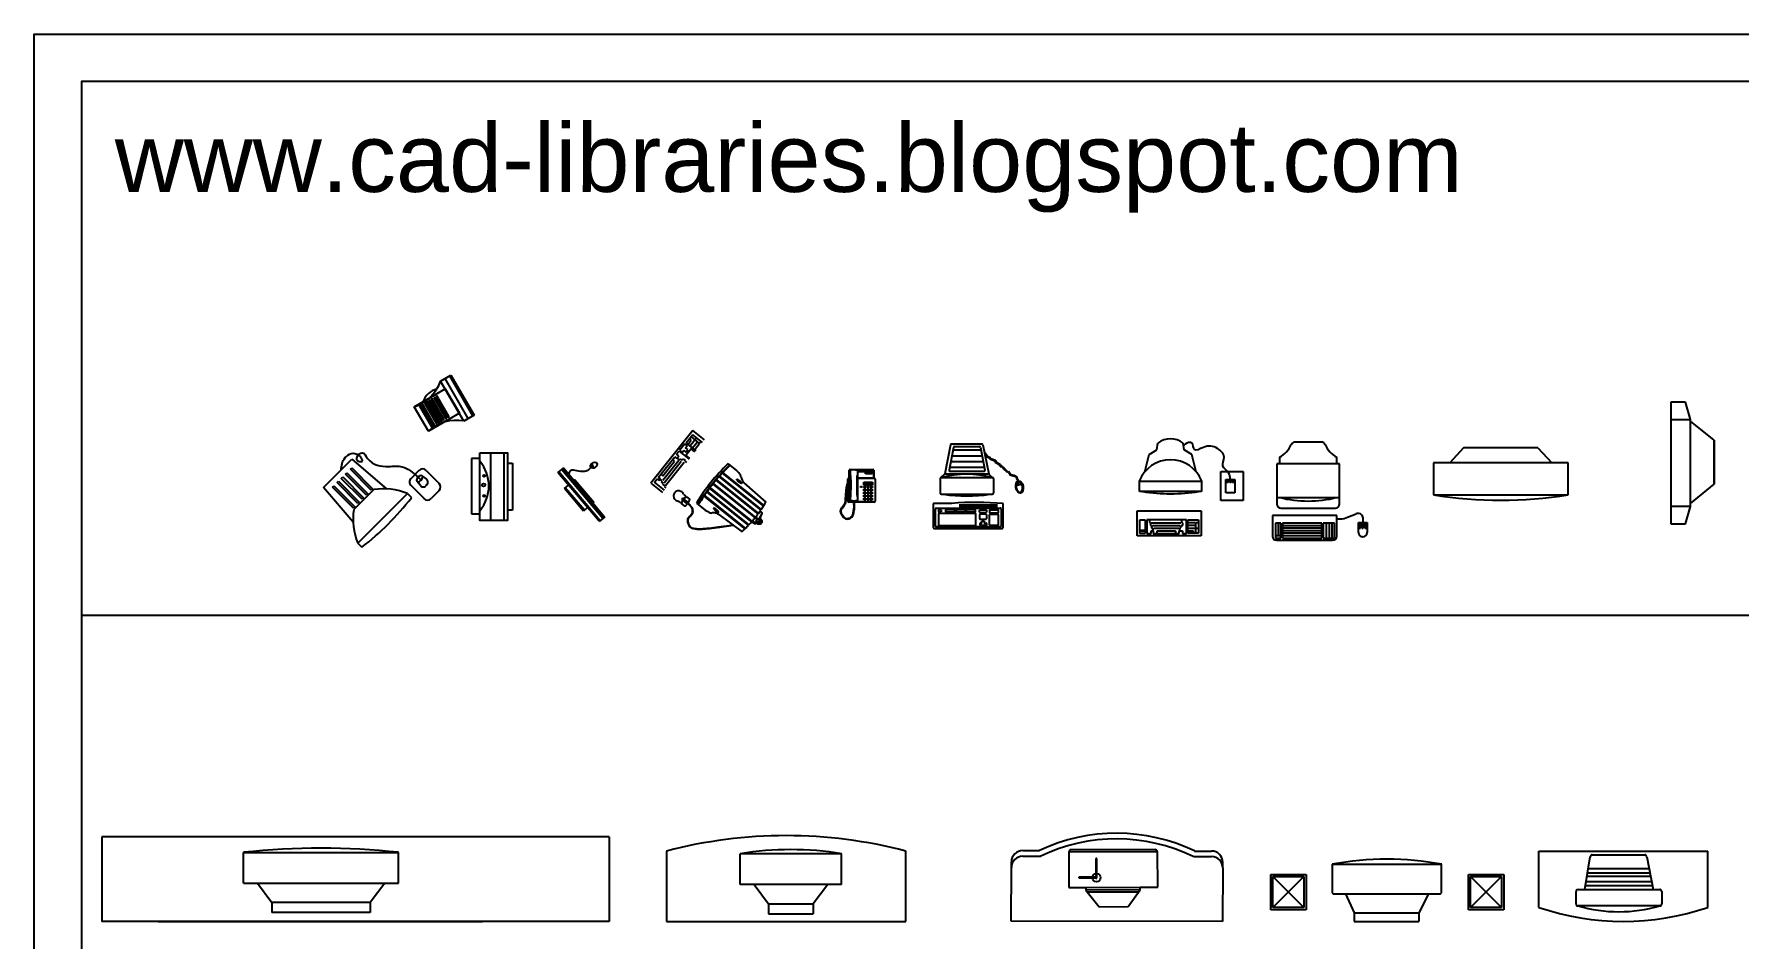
# Model space of a CAD drawing. Header units: inches. Extents: x 11.6 to 54.1, y 10.7 to 35.5.
# Drawn here: x 11.6 to 23.7, y 29.12 to 35.54 of the extents above; entities that cross this region are included whole.
import ezdxf

# ---------------------------------------------------------------- set-up
doc = ezdxf.new("R2010")
doc.units = ezdxf.units.IN
doc.header["$MEASUREMENT"] = 0
for name, color, linetype in [('02', 2, 'Continuous'), ('1', 1, 'Continuous'), ('kadrbm', 4, 'Continuous')]:
    doc.layers.add(name, color=color, linetype=linetype)
doc.styles.add('bmmm', font='swissel.ttf')

# ---------------------------------------------------------------- blocks, each defined once
blk = doc.blocks.new('kadrbm')
at = {"layer": 'kadrbm', "color": 4}
blk.add_lwpolyline([(0, 0), (0, 24.797), (21, 24.797), (21, 0), (0, 0)], close=True, dxfattribs=at)
blk.add_lwpolyline([(20.663, 0.326), (20.663, 24.46), (0.337, 24.46), (0.337, 0.326), (20.663, 0.326)], dxfattribs=at)
at = {"layer": 'kadrbm', "color": 211, "true_color": 0xf674fb, "style": 'bmmm'}
blk.add_text('www.cad-libraries.blogspot.com', height=0.48513, dxfattribs=at).set_placement((0.573, 23.677))

msp = doc.modelspace()

# ---------------------------------------------------------------- linework, layer by layer
at = {"layer": '02'}
for p, q in [((14.484, 33.08), (14.557, 33.122)), ((14.648, 32.796), (14.484, 33.08)), ((14.513, 33.097), (14.678, 32.813)), ((14.546, 33.116), (14.711, 32.832)), ((14.557, 33.122), (14.721, 32.838)), ((14.295, 32.897), (14.516, 33.025)), ((14.355, 32.917), (14.35, 32.914)), ((14.35, 32.914), (14.438, 32.762)), ((14.443, 32.765), (14.355, 32.917)), ((14.374, 32.928), (14.369, 32.925)), ((14.369, 32.925), (14.457, 32.773)), ((14.462, 32.776), (14.374, 32.928)), ((14.39, 32.937), (14.385, 32.934)), ((14.385, 32.934), (14.473, 32.782)), ((14.478, 32.785), (14.39, 32.937)), ((14.405, 32.946), (14.401, 32.943)), ((14.401, 32.943), (14.489, 32.791)), ((14.493, 32.794), (14.405, 32.946)), ((14.421, 32.955), (14.417, 32.952)), ((14.417, 32.952), (14.505, 32.801)), ((14.509, 32.804), (14.421, 32.955)), ((14.44, 32.966), (14.435, 32.963)), ((14.435, 32.963), (14.523, 32.812)), ((14.528, 32.814), (14.44, 32.966)), ((14.456, 32.975), (14.451, 32.973)), ((14.451, 32.973), (14.539, 32.821)), ((14.544, 32.824), (14.456, 32.975)), ((14.516, 33.025), (14.617, 32.851)), ((23.319, 32.931), (23.215, 32.931)), ((23.215, 32.931), (23.215, 32.808)), ((23.354, 32.808), (23.319, 32.931)), ((14.397, 32.723), (14.295, 32.897)), ((14.339, 32.908), (14.334, 32.905)), ((14.334, 32.905), (14.422, 32.753)), ((14.427, 32.756), (14.339, 32.908)), ((14.617, 32.851), (14.397, 32.723)), ((14.489, 32.791), (14.493, 32.794)), ((14.505, 32.801), (14.509, 32.804)), ((14.523, 32.812), (14.528, 32.814)), ((14.539, 32.821), (14.544, 32.824)), ((14.721, 32.838), (14.648, 32.796)), ((23.215, 32.808), (23.354, 32.808)), ((23.215, 32.808), (23.215, 32.189)), ((23.354, 32.189), (23.354, 32.808)), ((23.523, 32.66), (23.354, 32.795)), ((14.422, 32.753), (14.427, 32.756)), ((14.438, 32.762), (14.443, 32.765)), ((14.457, 32.773), (14.462, 32.776)), ((14.473, 32.782), (14.478, 32.785)), ((16.274, 32.729), (15.976, 32.355)), ((16.273, 32.698), (16.226, 32.639)), ((16.262, 32.659), (16.25, 32.668)), ((16.261, 32.683), (16.288, 32.662)), ((16.342, 32.643), (16.273, 32.698)), ((16.357, 32.663), (16.274, 32.729)), ((16.288, 32.662), (16.298, 32.674)), ((16.159, 32.56), (16.177, 32.582)), ((16.174, 32.548), (16.159, 32.56)), ((16.16, 32.531), (16.174, 32.548)), ((16.177, 32.582), (16.247, 32.525)), ((16.218, 32.633), (16.18, 32.587)), ((16.18, 32.587), (16.198, 32.573)), ((16.198, 32.573), (16.209, 32.588)), ((16.209, 32.588), (16.224, 32.576)), ((16.235, 32.62), (16.218, 32.633)), ((16.223, 32.605), (16.235, 32.62)), ((16.238, 32.593), (16.223, 32.605)), ((16.224, 32.576), (16.238, 32.593)), ((16.262, 32.598), (16.225, 32.551)), ((16.225, 32.551), (16.251, 32.53)), ((16.226, 32.639), (16.295, 32.584)), ((16.24, 32.632), (16.262, 32.659)), ((16.253, 32.617), (16.286, 32.659)), ((16.289, 32.577), (16.262, 32.598)), ((16.272, 32.606), (16.304, 32.645)), ((16.285, 32.592), (16.318, 32.634)), ((16.288, 32.662), (16.32, 32.636)), ((16.32, 32.636), (16.33, 32.648)), ((18.103, 32.626), (18.062, 32.42)), ((18.124, 32.609), (18.092, 32.448)), ((18.111, 32.633), (18.325, 32.633)), ((18.113, 32.55), (18.326, 32.55)), ((18.121, 32.591), (18.318, 32.591)), ((18.132, 32.615), (18.308, 32.615)), ((18.315, 32.609), (18.347, 32.448)), ((18.333, 32.626), (18.374, 32.42)), ((18.342, 32.579), (18.371, 32.541)), ((18.344, 32.568), (18.368, 32.537)), ((19.482, 32.435), (19.512, 32.558)), ((19.512, 32.558), (19.568, 32.591)), ((19.568, 32.591), (19.574, 32.64)), ((19.76, 32.591), (19.753, 32.64)), ((19.816, 32.558), (19.76, 32.591)), ((19.846, 32.435), (19.816, 32.558)), ((20.734, 32.647), (20.548, 32.647)), ((21.744, 32.606), (21.646, 32.5)), ((22.272, 32.606), (21.744, 32.606)), ((22.272, 32.606), (22.37, 32.5)), ((23.523, 32.347), (23.523, 32.66)), ((23.523, 32.66), (23.523, 32.347)), ((13.653, 32.324), (13.854, 32.525)), ((13.809, 32.418), (13.819, 32.428)), ((13.819, 32.428), (13.967, 32.28)), ((13.844, 32.454), (13.853, 32.463)), ((13.992, 32.305), (13.844, 32.454)), ((13.853, 32.463), (14.001, 32.315)), ((13.854, 32.525), (14.1, 32.315)), ((14.274, 32.389), (14.331, 32.446)), ((14.382, 32.445), (14.474, 32.353)), ((14.762, 32.529), (14.703, 32.529)), ((14.703, 32.529), (14.703, 32.136)), ((14.959, 32.496), (14.995, 32.496)), ((14.995, 32.496), (14.995, 32.164)), ((15.355, 32.463), (15.316, 32.43)), ((15.608, 32.084), (15.316, 32.43)), ((15.615, 32.089), (15.322, 32.436)), ((15.343, 32.453), (15.635, 32.107)), ((15.348, 32.458), (15.64, 32.111)), ((15.355, 32.463), (15.647, 32.117)), ((15.549, 32.468), (15.563, 32.476)), ((15.551, 32.466), (15.565, 32.474)), ((16.03, 32.397), (16.145, 32.542)), ((16.061, 32.376), (16.175, 32.519)), ((16.062, 32.408), (16.144, 32.511)), ((16.07, 32.357), (16.191, 32.51)), ((16.079, 32.338), (16.212, 32.505)), ((16.144, 32.511), (16.13, 32.523)), ((16.145, 32.542), (16.16, 32.531)), ((16.164, 32.531), (16.179, 32.519)), ((16.179, 32.519), (16.185, 32.527)), ((16.185, 32.527), (16.197, 32.517)), ((16.197, 32.517), (16.205, 32.527)), ((16.205, 32.527), (16.22, 32.515)), ((16.22, 32.515), (16.216, 32.51)), ((16.216, 32.51), (16.228, 32.501)), ((16.486, 32.429), (16.777, 32.196)), ((16.525, 32.493), (16.587, 32.443)), ((17.384, 32.39), (17.384, 32.446)), ((17.385, 32.39), (17.385, 32.446)), ((17.385, 32.438), (17.39, 32.438)), ((17.39, 32.452), (17.551, 32.452)), ((17.39, 32.451), (17.551, 32.451)), ((17.39, 32.232), (17.39, 32.447)), ((17.392, 32.232), (17.392, 32.446)), ((17.442, 32.447), (17.442, 32.232)), ((17.443, 32.447), (17.443, 32.232)), ((17.443, 32.438), (17.558, 32.438)), ((17.5, 32.42), (17.5, 32.428)), ((17.5, 32.428), (17.546, 32.428)), ((17.5, 32.421), (17.5, 32.427)), ((17.5, 32.427), (17.545, 32.427)), ((17.545, 32.427), (17.545, 32.421)), ((17.546, 32.428), (17.546, 32.42)), ((17.557, 32.446), (17.557, 32.39)), ((17.558, 32.446), (17.558, 32.39)), ((18.097, 32.468), (18.342, 32.468)), ((18.1, 32.439), (18.34, 32.439)), ((18.105, 32.509), (18.334, 32.509)), ((18.368, 32.537), (18.377, 32.537)), ((18.371, 32.541), (18.38, 32.541)), ((18.377, 32.537), (18.386, 32.526)), ((18.38, 32.541), (18.389, 32.53)), ((18.386, 32.526), (18.418, 32.513)), ((18.389, 32.53), (18.421, 32.517)), ((18.418, 32.513), (18.418, 32.511)), ((18.418, 32.511), (18.423, 32.499)), ((18.421, 32.517), (18.421, 32.515)), ((18.421, 32.515), (18.426, 32.503)), ((18.423, 32.499), (18.427, 32.499)), ((18.426, 32.503), (18.43, 32.503)), ((18.427, 32.499), (18.432, 32.496)), ((18.43, 32.503), (18.435, 32.5)), ((18.432, 32.496), (18.436, 32.495)), ((18.435, 32.5), (18.439, 32.499)), ((18.436, 32.495), (18.438, 32.492)), ((18.438, 32.492), (18.451, 32.485)), ((18.439, 32.499), (18.441, 32.496)), ((18.441, 32.496), (18.454, 32.488)), ((18.451, 32.485), (18.456, 32.474)), ((18.454, 32.488), (18.459, 32.478)), ((18.456, 32.474), (18.463, 32.474)), ((18.459, 32.478), (18.466, 32.478)), ((18.463, 32.474), (18.466, 32.473)), ((18.466, 32.478), (18.469, 32.476)), ((18.466, 32.473), (18.468, 32.47)), ((18.468, 32.47), (18.471, 32.467)), ((18.469, 32.476), (18.471, 32.474)), ((18.471, 32.474), (18.474, 32.471)), ((18.471, 32.467), (18.475, 32.461)), ((18.474, 32.471), (18.478, 32.465)), ((18.475, 32.461), (18.478, 32.458)), ((18.478, 32.465), (18.481, 32.462)), ((18.478, 32.458), (18.48, 32.455)), ((18.48, 32.455), (18.486, 32.453)), ((18.481, 32.462), (18.483, 32.459)), ((18.483, 32.459), (18.489, 32.457)), ((18.486, 32.453), (18.489, 32.449)), ((18.489, 32.457), (18.492, 32.453)), ((18.489, 32.449), (18.49, 32.446)), ((18.49, 32.446), (18.504, 32.432)), ((18.492, 32.453), (18.493, 32.45)), ((18.493, 32.45), (18.507, 32.436)), ((18.504, 32.432), (18.511, 32.437)), ((18.507, 32.436), (18.514, 32.441)), ((18.511, 32.437), (18.514, 32.434)), ((18.514, 32.441), (18.517, 32.438)), ((18.514, 32.434), (18.527, 32.413)), ((18.517, 32.438), (18.53, 32.417)), ((20.02, 32.232, 0.576), (20.02, 32.438, 0.576)), ((20.02, 32.438, 0.576), (20.18, 32.438, 0.576)), ((20.18, 32.438, 0.576), (20.18, 32.232, 0.576)), ((20.418, 32.493), (20.418, 32.207)), ((20.419, 32.493), (20.418, 32.493)), ((20.864, 32.493), (20.419, 32.493)), ((20.438, 32.54), (20.438, 32.493)), ((20.844, 32.493), (20.844, 32.54)), ((20.864, 32.207), (20.864, 32.493)), ((20.864, 32.493), (20.864, 32.493)), ((22.486, 32.5), (21.53, 32.5)), ((21.53, 32.5), (21.53, 32.273)), ((22.486, 32.273), (22.486, 32.5)), ((13.863, 32.078), (13.653, 32.324)), ((13.716, 32.327), (13.726, 32.336)), ((13.865, 32.178), (13.716, 32.327)), ((13.726, 32.336), (13.874, 32.188)), ((13.749, 32.359), (13.758, 32.368)), ((13.897, 32.211), (13.749, 32.359)), ((13.758, 32.368), (13.906, 32.22)), ((13.779, 32.389), (13.789, 32.399)), ((13.927, 32.241), (13.779, 32.389)), ((13.789, 32.399), (13.937, 32.25)), ((13.957, 32.27), (13.809, 32.418)), ((14.011, 32.309), (13.868, 32.167)), ((14.001, 32.315), (13.992, 32.305)), ((14.366, 32.245), (14.274, 32.338)), ((14.34, 32.338), (14.315, 32.37)), ((14.324, 32.397), (14.346, 32.376)), ((14.35, 32.407), (14.383, 32.383)), ((14.387, 32.345), (14.378, 32.336)), ((15.363, 32.316), (15.391, 32.34)), ((15.497, 32.156), (15.363, 32.316)), ((15.504, 32.162), (15.369, 32.322)), ((15.976, 32.355), (16.059, 32.289)), ((16.002, 32.363), (16.02, 32.385)), ((16.073, 32.306), (16.002, 32.363)), ((16.02, 32.385), (16.035, 32.373)), ((16.044, 32.386), (16.03, 32.397)), ((16.035, 32.373), (16.044, 32.386)), ((16.057, 32.371), (16.042, 32.383)), ((16.047, 32.419), (16.062, 32.408)), ((16.051, 32.364), (16.057, 32.371)), ((16.066, 32.352), (16.051, 32.364)), ((16.062, 32.347), (16.066, 32.352)), ((16.079, 32.334), (16.062, 32.347)), ((16.075, 32.329), (16.079, 32.334)), ((16.085, 32.321), (16.075, 32.329)), ((16.393, 32.318), (16.692, 32.079)), ((16.396, 32.322), (16.695, 32.083)), ((16.416, 32.348), (16.716, 32.108)), ((16.419, 32.352), (16.719, 32.112)), ((16.438, 32.375), (16.737, 32.135)), ((16.441, 32.378), (16.74, 32.139)), ((16.46, 32.4), (16.757, 32.163)), ((16.463, 32.404), (16.759, 32.167)), ((16.483, 32.425), (16.775, 32.192)), ((16.637, 32.357), (16.793, 32.221)), ((17.374, 32.344), (17.374, 32.346)), ((17.375, 32.227), (17.375, 32.384)), ((17.376, 32.227), (17.376, 32.384)), ((17.39, 32.39), (17.381, 32.39)), ((17.39, 32.389), (17.381, 32.389)), ((17.562, 32.39), (17.443, 32.39)), ((17.562, 32.389), (17.443, 32.389)), ((17.463, 32.327), (17.463, 32.331)), ((17.463, 32.331), (17.473, 32.331)), ((17.473, 32.327), (17.463, 32.327)), ((17.464, 32.328), (17.464, 32.33)), ((17.464, 32.33), (17.472, 32.33)), ((17.472, 32.328), (17.464, 32.328)), ((17.472, 32.33), (17.472, 32.328)), ((17.473, 32.331), (17.473, 32.327)), ((17.486, 32.325), (17.486, 32.332)), ((17.486, 32.332), (17.502, 32.332)), ((17.502, 32.325), (17.486, 32.325)), ((17.487, 32.341), (17.487, 32.362)), ((17.487, 32.362), (17.55, 32.362)), ((17.487, 32.342), (17.487, 32.361)), ((17.487, 32.361), (17.549, 32.361)), ((17.549, 32.342), (17.487, 32.342)), ((17.55, 32.341), (17.487, 32.341)), ((17.487, 32.325), (17.487, 32.331)), ((17.487, 32.331), (17.501, 32.331)), ((17.501, 32.325), (17.487, 32.325)), ((17.487, 32.301), (17.487, 32.313)), ((17.487, 32.313), (17.501, 32.313)), ((17.487, 32.301), (17.487, 32.313)), ((17.487, 32.313), (17.501, 32.313)), ((17.492, 32.356), (17.544, 32.356)), ((17.492, 32.347), (17.544, 32.347)), ((17.545, 32.421), (17.5, 32.421)), ((17.546, 32.42), (17.5, 32.42)), ((17.5, 32.359), (17.5, 32.344)), ((17.501, 32.331), (17.501, 32.325)), ((17.501, 32.313), (17.501, 32.301)), ((17.501, 32.313), (17.501, 32.301)), ((17.502, 32.332), (17.502, 32.325)), ((17.509, 32.325), (17.509, 32.332)), ((17.509, 32.332), (17.525, 32.332)), ((17.525, 32.325), (17.509, 32.325)), ((17.51, 32.325), (17.51, 32.331)), ((17.51, 32.331), (17.525, 32.331)), ((17.525, 32.325), (17.51, 32.325)), ((17.51, 32.301), (17.51, 32.313)), ((17.51, 32.313), (17.525, 32.313)), ((17.511, 32.301), (17.511, 32.313)), ((17.511, 32.313), (17.524, 32.313)), ((17.524, 32.313), (17.524, 32.301)), ((17.525, 32.332), (17.525, 32.325)), ((17.525, 32.331), (17.525, 32.325)), ((17.525, 32.313), (17.525, 32.301)), ((17.532, 32.325), (17.532, 32.332)), ((17.532, 32.332), (17.548, 32.332)), ((17.548, 32.325), (17.532, 32.325)), ((17.533, 32.325), (17.533, 32.331)), ((17.533, 32.331), (17.547, 32.331)), ((17.547, 32.325), (17.533, 32.325)), ((17.533, 32.301), (17.533, 32.313)), ((17.533, 32.301), (17.533, 32.313)), ((17.533, 32.313), (17.546, 32.313)), ((17.533, 32.313), (17.547, 32.313)), ((17.535, 32.359), (17.535, 32.344)), ((17.546, 32.313), (17.546, 32.301)), ((17.547, 32.331), (17.547, 32.325)), ((17.547, 32.313), (17.547, 32.301)), ((17.548, 32.332), (17.548, 32.325)), ((17.549, 32.361), (17.549, 32.342)), ((17.55, 32.362), (17.55, 32.341)), ((17.567, 32.384), (17.567, 32.227)), ((17.568, 32.384), (17.568, 32.227)), ((18.03, 32.388), (18.03, 32.285)), ((18.035, 32.395), (18.062, 32.42)), ((18.038, 32.396), (18.399, 32.396)), ((18.062, 32.42), (18.374, 32.42)), ((18.373, 32.42), (18.399, 32.396)), ((18.407, 32.388), (18.407, 32.285)), ((18.527, 32.413), (18.547, 32.408)), ((18.53, 32.417), (18.55, 32.412)), ((18.547, 32.408), (18.551, 32.408)), ((18.55, 32.412), (18.554, 32.412)), ((18.551, 32.408), (18.559, 32.404)), ((18.554, 32.412), (18.562, 32.408)), ((18.559, 32.404), (18.569, 32.4)), ((18.562, 32.408), (18.572, 32.403)), ((18.569, 32.4), (18.571, 32.392)), ((18.571, 32.392), (18.572, 32.383)), ((18.572, 32.403), (18.574, 32.396)), ((18.572, 32.383), (18.578, 32.376)), ((18.574, 32.396), (18.575, 32.387)), ((18.575, 32.387), (18.581, 32.38)), ((18.578, 32.376), (18.578, 32.373)), ((18.578, 32.373), (18.58, 32.371)), ((18.581, 32.38), (18.581, 32.371)), ((19.443, 32.368), (19.885, 32.368)), ((19.443, 32.295), (19.443, 32.368)), ((19.885, 32.368), (19.885, 32.295)), ((20.057, 32.286, 0.576), (20.057, 32.382, 0.576)), ((20.057, 32.382, 0.576), (20.12, 32.382, 0.576)), ((20.063, 32.36, 0.576), (20.063, 32.375, 0.576)), ((20.063, 32.375, 0.576), (20.073, 32.375, 0.576)), ((20.073, 32.36, 0.576), (20.063, 32.36, 0.576)), ((20.073, 32.375, 0.576), (20.073, 32.36, 0.576)), ((20.084, 32.36, 0.576), (20.084, 32.375, 0.576)), ((20.084, 32.375, 0.576), (20.094, 32.375, 0.576)), ((20.094, 32.36, 0.576), (20.084, 32.36, 0.576)), ((20.094, 32.375, 0.576), (20.094, 32.36, 0.576)), ((20.103, 32.36, 0.576), (20.103, 32.375, 0.576)), ((20.103, 32.375, 0.576), (20.114, 32.375, 0.576)), ((20.114, 32.36, 0.576), (20.103, 32.36, 0.576)), ((20.114, 32.375, 0.576), (20.114, 32.36, 0.576)), ((20.12, 32.382, 0.576), (20.12, 32.286, 0.576)), ((23.354, 32.211), (23.523, 32.347)), ((13.874, 32.188), (13.865, 32.178)), ((14.248, 32.281), (13.897, 31.929)), ((13.906, 32.22), (13.897, 32.211)), ((13.937, 32.25), (13.927, 32.241)), ((13.967, 32.28), (13.957, 32.27)), ((14.248, 32.281), (14.277, 32.252)), ((14.474, 32.302), (14.417, 32.245)), ((16.177, 32.222), (16.19, 32.212)), ((16.192, 32.21), (16.213, 32.194)), ((16.194, 32.238), (16.2, 32.233)), ((16.197, 32.238), (16.227, 32.214)), ((16.209, 32.244), (16.203, 32.249)), ((16.233, 32.222), (16.203, 32.246)), ((16.203, 32.231), (16.227, 32.212)), ((16.235, 32.223), (16.211, 32.242)), ((16.22, 32.265), (16.227, 32.259)), ((16.23, 32.257), (16.25, 32.241)), ((16.237, 32.211), (16.232, 32.215)), ((16.239, 32.213), (16.233, 32.217)), ((16.3, 32.212), (16.362, 32.162)), ((16.353, 32.263), (16.645, 32.029)), ((16.356, 32.267), (16.648, 32.033)), ((16.373, 32.291), (16.669, 32.054)), ((16.376, 32.295), (16.672, 32.058)), ((17.562, 32.222), (17.381, 32.222)), ((17.562, 32.221), (17.381, 32.221)), ((17.501, 32.301), (17.487, 32.301)), ((17.501, 32.301), (17.487, 32.301)), ((17.487, 32.279), (17.487, 32.292)), ((17.487, 32.292), (17.501, 32.292)), ((17.487, 32.28), (17.487, 32.291)), ((17.487, 32.291), (17.501, 32.291)), ((17.501, 32.28), (17.487, 32.28)), ((17.501, 32.279), (17.487, 32.279)), ((17.487, 32.257), (17.487, 32.27)), ((17.487, 32.27), (17.501, 32.27)), ((17.487, 32.258), (17.487, 32.269)), ((17.487, 32.269), (17.501, 32.269)), ((17.501, 32.258), (17.487, 32.258)), ((17.501, 32.257), (17.487, 32.257)), ((17.487, 32.236), (17.487, 32.248)), ((17.487, 32.248), (17.501, 32.248)), ((17.487, 32.236), (17.487, 32.247)), ((17.487, 32.247), (17.501, 32.247)), ((17.501, 32.236), (17.487, 32.236)), ((17.501, 32.236), (17.487, 32.236)), ((17.501, 32.292), (17.501, 32.279)), ((17.501, 32.291), (17.501, 32.28)), ((17.501, 32.27), (17.501, 32.257)), ((17.501, 32.269), (17.501, 32.258)), ((17.501, 32.248), (17.501, 32.236)), ((17.501, 32.247), (17.501, 32.236)), ((17.525, 32.301), (17.51, 32.301)), ((17.51, 32.279), (17.51, 32.292)), ((17.51, 32.292), (17.525, 32.292)), ((17.525, 32.279), (17.51, 32.279)), ((17.51, 32.257), (17.51, 32.27)), ((17.51, 32.27), (17.525, 32.27)), ((17.525, 32.257), (17.51, 32.257)), ((17.51, 32.236), (17.51, 32.248)), ((17.51, 32.248), (17.525, 32.248)), ((17.525, 32.236), (17.51, 32.236)), ((17.524, 32.301), (17.511, 32.301)), ((17.511, 32.28), (17.511, 32.291)), ((17.511, 32.291), (17.524, 32.291)), ((17.524, 32.28), (17.511, 32.28)), ((17.511, 32.258), (17.511, 32.269)), ((17.511, 32.269), (17.524, 32.269)), ((17.524, 32.258), (17.511, 32.258)), ((17.511, 32.236), (17.511, 32.247)), ((17.511, 32.247), (17.524, 32.247)), ((17.524, 32.236), (17.511, 32.236)), ((17.524, 32.291), (17.524, 32.28)), ((17.524, 32.269), (17.524, 32.258)), ((17.524, 32.247), (17.524, 32.236)), ((17.525, 32.292), (17.525, 32.279)), ((17.525, 32.27), (17.525, 32.257)), ((17.525, 32.248), (17.525, 32.236)), ((17.546, 32.301), (17.533, 32.301)), ((17.547, 32.301), (17.533, 32.301)), ((17.533, 32.279), (17.533, 32.292)), ((17.533, 32.292), (17.547, 32.292)), ((17.533, 32.28), (17.533, 32.291)), ((17.533, 32.291), (17.546, 32.291)), ((17.546, 32.28), (17.533, 32.28)), ((17.547, 32.279), (17.533, 32.279)), ((17.533, 32.257), (17.533, 32.27)), ((17.533, 32.27), (17.547, 32.27)), ((17.533, 32.258), (17.533, 32.269)), ((17.533, 32.269), (17.546, 32.269)), ((17.546, 32.258), (17.533, 32.258)), ((17.547, 32.257), (17.533, 32.257)), ((17.533, 32.236), (17.533, 32.248)), ((17.533, 32.248), (17.547, 32.248)), ((17.533, 32.236), (17.533, 32.247)), ((17.533, 32.247), (17.546, 32.247)), ((17.546, 32.236), (17.533, 32.236)), ((17.547, 32.236), (17.533, 32.236)), ((17.546, 32.291), (17.546, 32.28)), ((17.546, 32.269), (17.546, 32.258)), ((17.546, 32.247), (17.546, 32.236)), ((17.547, 32.292), (17.547, 32.279)), ((17.547, 32.27), (17.547, 32.257)), ((17.547, 32.248), (17.547, 32.236)), ((17.98, 32.206), (17.98, 32.038)), ((18.112, 32.211), (17.985, 32.211)), ((18.038, 32.277), (18.399, 32.277)), ((18.164, 32.2), (18.435, 32.2)), ((18.164, 32.186), (18.435, 32.186)), ((18.476, 32.038), (18.476, 32.21)), ((19.885, 32.295), (19.443, 32.295)), ((20.18, 32.232, 0.576), (20.02, 32.232, 0.576)), ((20.12, 32.286, 0.576), (20.057, 32.286, 0.576)), ((20.418, 32.253), (20.864, 32.253)), ((21.53, 32.273), (22.486, 32.273)), ((23.215, 32.189), (23.215, 32.066)), ((23.354, 32.189), (23.215, 32.189)), ((23.319, 32.066), (23.354, 32.189)), ((14.703, 32.136), (14.762, 32.136)), ((14.995, 32.164), (14.959, 32.164)), ((15.526, 32.181), (15.497, 32.156)), ((15.649, 32.116), (15.61, 32.083)), ((16.458, 32.133), (16.625, 32.01)), ((16.712, 32.112), (16.715, 32.116)), ((17.997, 32.049), (17.997, 32.173)), ((18.002, 32.178), (18.456, 32.178)), ((18.019, 32.152), (18.019, 32.165)), ((18.02, 32.055), (18.02, 32.139)), ((18.022, 32.168), (18.033, 32.168)), ((18.033, 32.149), (18.022, 32.149)), ((18.023, 32.142), (18.278, 32.142)), ((18.036, 32.165), (18.036, 32.152)), ((18.069, 32.151), (18.069, 32.165)), ((18.072, 32.168), (18.129, 32.168)), ((18.129, 32.148), (18.072, 32.148)), ((18.132, 32.165), (18.132, 32.151)), ((18.144, 32.151), (18.144, 32.165)), ((18.147, 32.168), (18.203, 32.168)), ((18.203, 32.148), (18.147, 32.148)), ((18.206, 32.165), (18.206, 32.151)), ((18.215, 32.151), (18.215, 32.165)), ((18.218, 32.168), (18.275, 32.168)), ((18.275, 32.148), (18.218, 32.148)), ((18.278, 32.165), (18.278, 32.151)), ((18.281, 32.139), (18.281, 32.055)), ((18.309, 32.148), (18.309, 32.162)), ((18.31, 32.101), (18.31, 32.133)), ((18.312, 32.165), (18.354, 32.165)), ((18.354, 32.145), (18.312, 32.145)), ((18.312, 32.058), (18.312, 32.069)), ((18.313, 32.136), (18.354, 32.136)), ((18.354, 32.098), (18.313, 32.098)), ((18.315, 32.072), (18.323, 32.072)), ((18.326, 32.075), (18.326, 32.084)), ((18.329, 32.087), (18.338, 32.087)), ((18.341, 32.084), (18.341, 32.075)), ((18.344, 32.072), (18.355, 32.072)), ((18.357, 32.162), (18.357, 32.148)), ((18.357, 32.133), (18.357, 32.101)), ((18.358, 32.069), (18.358, 32.058)), ((18.38, 32.058), (18.38, 32.132)), ((18.381, 32.145), (18.381, 32.163)), ((18.383, 32.165), (18.44, 32.165)), ((18.44, 32.143), (18.383, 32.143)), ((18.383, 32.135), (18.439, 32.135)), ((18.442, 32.163), (18.442, 32.145)), ((18.442, 32.132), (18.442, 32.058)), ((18.461, 32.173), (18.461, 32.049)), ((19.427, 31.981, 1.947), (19.427, 32.159, 1.947)), ((19.427, 32.159, 1.947), (19.881, 32.159, 1.947)), ((19.446, 32.019, 1.947), (19.446, 32.095, 1.947)), ((19.446, 32.095, 1.947), (19.484, 32.095, 1.947)), ((19.484, 32.095, 1.947), (19.484, 32.019, 1.947)), ((19.497, 32.095, 1.947), (19.497, 31.997, 1.947)), ((19.777, 32.095, 1.947), (19.497, 32.095, 1.947)), ((19.516, 32.092, 1.947), (19.516, 32.076, 1.947)), ((19.516, 32.076, 1.947), (19.523, 32.076, 1.947)), ((19.523, 32.076, 1.947), (19.523, 32.054, 1.947)), ((19.526, 32.073, 1.947), (19.738, 32.073, 1.947)), ((19.745, 32.073, 1.947), (19.745, 32.092, 1.947)), ((19.751, 32.073, 1.947), (19.745, 32.073, 1.947)), ((19.751, 32.054, 1.947), (19.751, 32.073, 1.947)), ((19.777, 31.997, 1.947), (19.777, 32.095, 1.947)), ((19.786, 32, 1.947), (19.786, 32.095, 1.947)), ((19.786, 32.095, 1.947), (19.862, 32.095, 1.947)), ((19.786, 32.076, 1.947), (19.84, 32.076, 1.947)), ((19.843, 32.035, 1.947), (19.843, 32.076, 1.947)), ((19.843, 32.076, 1.947), (19.859, 32.076, 1.947)), ((19.862, 32.095, 1.947), (19.862, 32, 1.947)), ((19.881, 32.159, 1.947), (19.881, 31.981, 1.947)), ((20.844, 32.126), (20.387, 32.126)), ((20.387, 32.126), (20.387, 31.979)), ((20.408, 32.071), (20.408, 31.964)), ((20.448, 32.071), (20.408, 32.071)), ((20.428, 32.071), (20.428, 31.984)), ((20.448, 32.177), (20.834, 32.177)), ((20.448, 31.964), (20.448, 32.071)), ((20.738, 32.071), (20.458, 32.071)), ((20.458, 32.071), (20.458, 31.964)), ((20.738, 31.964), (20.738, 32.071)), ((20.748, 32.071), (20.748, 31.964)), ((20.829, 32.071), (20.748, 32.071)), ((20.768, 32.071), (20.768, 31.964)), ((20.789, 32.071), (20.789, 31.964)), ((20.809, 32.071), (20.809, 31.964)), ((20.829, 31.964), (20.829, 32.071)), ((20.844, 31.979), (20.844, 32.126)), ((20.844, 32.101), (20.87, 32.101)), ((20.921, 32.114), (20.982, 32.137)), ((20.997, 32.004), (20.997, 32.076)), ((20.997, 32.076), (21.06, 32.076)), ((21.012, 32.065), (21.002, 32.065)), ((21.002, 32.065), (21.002, 32.035)), ((21.012, 32.035), (21.012, 32.065)), ((21.032, 32.065), (21.022, 32.065)), ((21.022, 32.065), (21.022, 32.035)), ((21.029, 32.114), (21.029, 32.076)), ((21.032, 32.035), (21.032, 32.065)), ((21.053, 32.065), (21.043, 32.065)), ((21.043, 32.065), (21.043, 32.035)), ((21.053, 32.035), (21.053, 32.065)), ((21.06, 32.076), (21.06, 32.004)), ((23.215, 32.066), (23.319, 32.066)), ((17.985, 32.033), (18.471, 32.033)), ((18.456, 32.044), (18.002, 32.044)), ((18.278, 32.052), (18.023, 32.052)), ((18.355, 32.055), (18.315, 32.055)), ((18.439, 32.055), (18.383, 32.055)), ((19.881, 31.981, 1.947), (19.427, 31.981, 1.947)), ((19.484, 32.019, 1.947), (19.446, 32.019, 1.947)), ((19.446, 31.997, 1.947), (19.446, 32.016, 1.947)), ((19.446, 32.016, 1.947), (19.484, 32.016, 1.947)), ((19.484, 31.997, 1.947), (19.446, 31.997, 1.947)), ((19.484, 32.016, 1.947), (19.484, 31.997, 1.947)), ((19.497, 31.997, 1.947), (19.526, 31.997, 1.947)), ((19.523, 32.054, 1.947), (19.529, 32.054, 1.947)), ((19.526, 31.997, 1.947), (19.526, 32.016, 1.947)), ((19.526, 32.016, 1.947), (19.542, 32.016, 1.947)), ((19.529, 32.054, 1.947), (19.529, 32.035, 1.947)), ((19.529, 32.035, 1.947), (19.538, 32.035, 1.947)), ((19.535, 32.054, 1.947), (19.729, 32.054, 1.947)), ((19.538, 32.035, 1.947), (19.538, 32.016, 1.947)), ((19.542, 32.016, 1.947), (19.542, 31.997, 1.947)), ((19.542, 31.997, 1.947), (19.726, 31.997, 1.947)), ((19.545, 32.035, 1.947), (19.726, 32.035, 1.947)), ((19.57, 31.997, 1.947), (19.57, 32.016, 1.947)), ((19.57, 32.016, 1.947), (19.7, 32.016, 1.947)), ((19.7, 32.016, 1.947), (19.7, 31.997, 1.947)), ((19.726, 31.997, 1.947), (19.726, 32.016, 1.947)), ((19.726, 32.016, 1.947), (19.748, 32.016, 1.947)), ((19.729, 32.019, 1.947), (19.729, 32.038, 1.947)), ((19.729, 32.038, 1.947), (19.738, 32.038, 1.947)), ((19.738, 32.038, 1.947), (19.738, 32.054, 1.947)), ((19.738, 32.054, 1.947), (19.751, 32.054, 1.947)), ((19.748, 32.016, 1.947), (19.748, 31.997, 1.947)), ((19.748, 31.997, 1.947), (19.777, 31.997, 1.947)), ((19.786, 32.035, 1.947), (19.84, 32.035, 1.947)), ((19.862, 32, 1.947), (19.786, 32, 1.947)), ((19.789, 32.057, 1.947), (19.84, 32.057, 1.947)), ((19.789, 32.016, 1.947), (19.824, 32.016, 1.947)), ((19.824, 32.016, 1.947), (19.824, 32, 1.947)), ((19.843, 32, 1.947), (19.843, 32.035, 1.947)), ((19.843, 32.035, 1.947), (19.859, 32.035, 1.947)), ((20.408, 31.984), (20.448, 31.984)), ((20.408, 31.964), (20.448, 31.964)), ((20.417, 31.949), (20.814, 31.949)), ((20.738, 32.053), (20.458, 32.053)), ((20.738, 32.035), (20.458, 32.035)), ((20.738, 32.017), (20.458, 32.017)), ((20.738, 31.999), (20.458, 31.999)), ((20.738, 31.982), (20.458, 31.982)), ((20.458, 31.964), (20.738, 31.964)), ((20.748, 31.964), (20.829, 31.964)), ((21.002, 32.035), (21.012, 32.035)), ((21.022, 32.035), (21.032, 32.035)), ((21.03, 31.974), (21.027, 31.974)), ((21.043, 32.035), (21.053, 32.035)), ((13.897, 31.929), (13.925, 31.901)), ((15.68, 29.843), (12.08, 29.843)), ((12.08, 29.843), (12.08, 29.243)), ((15.68, 29.843), (15.68, 29.243)), ((13.086, 29.733), (14.186, 29.733)), ((13.086, 29.515), (13.086, 29.733)), ((14.186, 29.515), (14.186, 29.733)), ((16.086, 29.743), (16.086, 29.243)), ((17.33, 29.724), (16.61, 29.724)), ((16.61, 29.506), (16.61, 29.724)), ((17.33, 29.506), (17.33, 29.724)), ((17.786, 29.243), (17.786, 29.743)), ((18.535, 29.626), (18.535, 29.666)), ((18.615, 29.746), (18.735, 29.746)), ((18.615, 29.706), (18.744, 29.706)), ((18.95, 29.752), (18.942, 29.737)), ((19.572, 29.738), (18.942, 29.737)), ((18.942, 29.737), (18.943, 29.485)), ((19.561, 29.753), (18.95, 29.752)), ((19.142, 29.691), (19.134, 29.691)), ((19.134, 29.691), (19.134, 29.55)), ((19.142, 29.55), (19.142, 29.691)), ((19.572, 29.738), (19.561, 29.753)), ((19.573, 29.486), (19.572, 29.738)), ((19.826, 29.703), (19.955, 29.703)), ((19.835, 29.743), (19.955, 29.743)), ((20.035, 29.623), (20.035, 29.663)), ((20.811, 29.65), (20.811, 29.445)), ((20.811, 29.65), (21.588, 29.65)), ((21.588, 29.445), (21.588, 29.65)), ((22.277, 29.343), (22.277, 29.743)), ((22.277, 29.743), (23.477, 29.743)), ((22.604, 29.47), (22.643, 29.702)), ((22.657, 29.716), (23.03, 29.716)), ((23.044, 29.702), (23.089, 29.47)), ((23.477, 29.343), (23.477, 29.743)), ((18.534, 29.246), (18.535, 29.626)), ((19.016, 29.55), (19.016, 29.559)), ((19.016, 29.559), (19.134, 29.559)), ((19.134, 29.55), (19.016, 29.55)), ((19.134, 29.559), (19.134, 29.55)), ((19.134, 29.55), (19.142, 29.55)), ((20.035, 29.623), (20.034, 29.243)), ((20.376, 29.576), (20.626, 29.576)), ((20.376, 29.326), (20.376, 29.576)), ((20.611, 29.561), (20.391, 29.341)), ((20.391, 29.561), (20.611, 29.341)), ((20.391, 29.341), (20.391, 29.561)), ((20.391, 29.561), (20.611, 29.561)), ((20.611, 29.561), (20.611, 29.341)), ((20.626, 29.576), (20.626, 29.326)), ((21.779, 29.576), (22.029, 29.576)), ((21.779, 29.326), (21.779, 29.576)), ((21.794, 29.341), (21.794, 29.561)), ((21.794, 29.561), (22.014, 29.341)), ((22.014, 29.561), (21.794, 29.341)), ((21.794, 29.561), (22.014, 29.561)), ((22.014, 29.561), (22.014, 29.341)), ((22.029, 29.576), (22.029, 29.326)), ((22.613, 29.526), (23.078, 29.526)), ((22.62, 29.564), (23.071, 29.564)), ((22.624, 29.587), (23.066, 29.587)), ((22.629, 29.619), (23.06, 29.619)), ((13.086, 29.515), (14.186, 29.515)), ((13.185, 29.515), (13.287, 29.377)), ((14.087, 29.515), (13.985, 29.377)), ((17.33, 29.506), (16.61, 29.506)), ((16.708, 29.506), (16.811, 29.368)), ((17.232, 29.506), (17.129, 29.368)), ((18.943, 29.485), (19.063, 29.485)), ((19.063, 29.485), (19.449, 29.486)), ((19.063, 29.485), (19.063, 29.466)), ((19.449, 29.467), (19.063, 29.466)), ((19.063, 29.466), (19.158, 29.347)), ((19.073, 29.453), (19.44, 29.454)), ((19.363, 29.348), (19.449, 29.467)), ((19.449, 29.467), (19.449, 29.486)), ((19.449, 29.486), (19.573, 29.486)), ((20.811, 29.445), (20.818, 29.438)), ((20.818, 29.438), (21.581, 29.438)), ((20.862, 29.438), (20.905, 29.438)), ((20.905, 29.438), (20.968, 29.305)), ((21.494, 29.438), (21.426, 29.305)), ((21.581, 29.438), (21.588, 29.445)), ((22.542, 29.367), (22.542, 29.456)), ((22.556, 29.47), (23.136, 29.47)), ((22.609, 29.498), (23.084, 29.498)), ((23.15, 29.456), (23.15, 29.367)), ((13.287, 29.377), (13.287, 29.307)), ((13.985, 29.377), (13.287, 29.377)), ((13.985, 29.307), (13.287, 29.307)), ((13.985, 29.377), (13.985, 29.307)), ((16.811, 29.368), (16.811, 29.298)), ((16.811, 29.368), (17.129, 29.368)), ((16.811, 29.298), (17.129, 29.298)), ((17.129, 29.368), (17.129, 29.298)), ((19.158, 29.347), (19.363, 29.348)), ((20.626, 29.326), (20.376, 29.326)), ((20.611, 29.341), (20.391, 29.341)), ((20.968, 29.305), (20.968, 29.243)), ((20.968, 29.305), (21.426, 29.305)), ((21.426, 29.305), (21.426, 29.243)), ((22.029, 29.326), (21.779, 29.326)), ((22.014, 29.341), (21.794, 29.341)), ((23.136, 29.353), (22.556, 29.353)), ((15.68, 29.243), (12.08, 29.243)), ((12.48, 29.243), (14.78, 29.243)), ((16.086, 29.243), (17.786, 29.243)), ((20.034, 29.243), (18.534, 29.246)), ((20.968, 29.243), (21.426, 29.243))]:
    msp.add_line(p, q, dxfattribs=at)
for points in [[(14.762, 32.57), (14.959, 32.57), (14.959, 32.09), (14.762, 32.09)], [(14.84, 32.57), (14.932, 32.57), (14.932, 32.09), (14.84, 32.09)]]:
    msp.add_lwpolyline(points, close=True, dxfattribs=at)
msp.add_lwpolyline([(15.431, 32.373), (15.437, 32.379), (15.572, 32.219), (15.565, 32.214)], dxfattribs=at)
for centre, radius in [((14.789, 32.342), 0.0116), ((14.792, 32.407), 0.00663), ((14.792, 32.264), 0.00663), ((16.744, 32.083), 0.02), ((19.139, 29.554), 0.0291)]:
    msp.add_circle(centre, radius, dxfattribs=at)
for centre, radius, start, end in [((14.202, 33.182), 0.3, 288.1115, 339.9834), ((14.491, 32.888), 0.139, 104.3345, 160.4822), ((14.596, 32.506), 0.295, 79.7891, 132.5504), ((19.664, 32.522), 0.148, 52.8596, 127.1404), ((18.111, 32.625), 0.00793, 90, 168.7366), ((18.132, 32.607), 0.00793, 90, 168.7366), ((18.308, 32.607), 0.00793, 11.2634, 90), ((18.325, 32.625), 0.00793, 11.2634, 90), ((20.369, 32.686), 0.161, 295.1605, 339.106), ((20.548, 32.617), 0.03, 90, 159.106), ((20.734, 32.617), 0.03, 20.894, 90), ((20.913, 32.686), 0.161, 200.894, 244.8395), ((14.356, 32.42), 0.036, 44.9777, 134.9777), ((14.551, 32.335), 0.275, 320.2264, 39.7736), ((15.596, 32.499), 0.0397, 188.8033, 242.0531), ((17.448, 31.524), 1.339, 133.6208, 149.0771), ((17.448, 31.524), 1.324, 133.6208, 149.0771), ((17.448, 31.524), 1.321, 133.6208, 136.755), ((16.467, 32.323), 0.17, 31.7749, 45.0926), ((17.39, 32.446), 0.00643, 90, 180), ((17.39, 32.446), 0.00514, 90, 180), ((17.417, 32.366), 0.0846, 71.909, 108.091), ((17.417, 32.366), 0.0833, 71.909, 107.4511), ((17.551, 32.446), 0.00643, 0, 90), ((17.551, 32.446), 0.00514, 0, 90), ((18.1, 32.447), 0.00793, 168.7366, 270), ((18.34, 32.447), 0.00793, 270, 11.2634), ((19.664, 32.284), 0.237, 20.8652, 159.1348), ((14.081, 31.892), 0.423, 66.6742, 99.5421), ((14.299, 32.363), 0.036, 134.9777, 224.9777), ((14.322, 32.376), 0.01, 135.9885, 218.147), ((14.349, 32.372), 0.0357, 110.1269, 161.8501), ((14.308, 32.411), 0.0515, 285.3815, 348.5265), ((14.344, 32.399), 0.01, 53.83, 135.9885), ((14.36, 32.353), 0.025, 218.147, 315.9885), ((14.369, 32.362), 0.025, 315.9885, 53.83), ((14.448, 32.328), 0.036, 314.9777, 44.9777), ((17.448, 31.524), 1.321, 143.0514, 144.3107), ((17.448, 31.524), 1.321, 141.4024, 142.8343), ((17.448, 31.524), 1.321, 139.927, 141.1854), ((17.448, 31.524), 1.321, 138.4508, 139.71), ((17.448, 31.524), 1.321, 136.9726, 138.2335), ((16.578, 32.392), 0.039, 11.906, 31.625), ((16.698, 32.411), 0.0817, 187.6501, 221.8954), ((17.381, 32.384), 0.00643, 90, 180), ((17.381, 32.384), 0.00514, 90, 180), ((15.945, 32.339), 1.452, 356.7664, 2.7991), ((18.889, 32.339), 1.452, 177.2009, 183.2336), ((17.562, 32.384), 0.00643, 0, 90), ((17.562, 32.384), 0.00514, 0, 90), ((18.038, 32.388), 0.00793, 90, 180), ((18.218, 31.671), 0.747, 76.0219, 103.9781), ((18.399, 32.388), 0.00793, 0, 90), ((18.626, 32.334), 0.0576, 144.9098, 239.9467), ((18.58, 32.39), 0.0488, 255.8837, 303.2995), ((18.538, 32.341), 0.0514, 1.238, 35.172), ((18.556, 32.322), 0.0576, 320.023, 55.3165), ((12.755, 33.423), 1.92, 307.5461, 322.4094), ((14.391, 32.271), 0.036, 224.9777, 314.9777), ((16.172, 32.265), 0.0354, 60.1464, 222.5515), ((16.184, 32.278), 0.0536, 223.415, 252.605), ((16.153, 32.187), 0.0423, 56.6053, 69.2442), ((16.162, 32.25), 0.0536, 30.093, 59.283), ((16.266, 32.188), 0.0791, 145.5948, 162.7363), ((16.266, 32.188), 0.0772, 145.7087, 163.3198), ((16.213, 32.232), 0.0198, 120.644, 162.0539), ((16.213, 32.232), 0.0178, 125.0341, 157.6639), ((16.244, 32.3), 0.0423, 213.4537, 236.6053), ((16.267, 32.19), 0.0791, 119.9616, 137.1032), ((16.268, 32.19), 0.0772, 119.3781, 136.9892), ((16.216, 32.198), 0.005, 231.349, 309.9813), ((16.151, 32.281), 0.111, 307.8127, 320.5748), ((16.221, 32.225), 0.0122, 297.1201, 345.5778), ((16.221, 32.225), 0.0142, 291.7766, 315.2783), ((16.221, 32.225), 0.0142, 327.4196, 350.9213), ((16.151, 32.281), 0.111, 322.1231, 334.8852), ((16.247, 32.237), 0.005, 332.7166, 51.349), ((17.448, 31.524), 1.321, 146.0066, 149.0771), ((17.448, 31.524), 1.321, 144.5279, 145.789), ((16.001, 32.682), 0.916, 325.8415, 329.8217), ((17.381, 32.227), 0.00643, 180, 270), ((17.381, 32.227), 0.00514, 180, 270), ((17.417, 32.313), 0.0846, 251.909, 288.091), ((17.417, 32.313), 0.0833, 251.909, 288.091), ((17.562, 32.227), 0.00643, 270, 0), ((17.562, 32.227), 0.00514, 270, 0), ((17.985, 32.206), 0.00496, 90, 180), ((18.038, 32.285), 0.00793, 180, 270), ((18.218, 33.298), 1.035, 260.8439, 279.1561), ((18.283, 30.006), 2.212, 85.002, 94.4425), ((18.399, 32.285), 0.00793, 270, 0), ((19.665, 33.605), 1.325, 261.3294, 278.6706), ((20.448, 32.207), 0.03, 180, 270), ((20.641, 33.054), 0.826, 255.75, 284.25), ((20.834, 32.207), 0.03, 270, 0), ((22.008, 35.102), 2.869, 260.4172, 279.5828), ((14.285, 32.097), 0.423, 170.4134, 203.2813), ((16.453, 32.306), 0.17, 237.6053, 250.923), ((16.41, 32.182), 0.039, 251.0729, 270.7919), ((16.418, 32.062), 0.0817, 60.8025, 95.0478), ((16.001, 32.682), 0.916, 317.0783, 318.895), ((16.001, 32.682), 0.911, 318.8815, 319.1961), ((16.001, 32.682), 0.916, 319.2079, 321.272), ((16.001, 32.682), 0.916, 321.5846, 323.3985), ((16.001, 32.682), 0.911, 323.4098, 323.7244), ((16.001, 32.682), 0.916, 323.7114, 325.5279), ((16.001, 32.682), 0.911, 325.5509, 325.8662), ((18.002, 32.173), 0.00496, 90, 180), ((18.022, 32.165), 0.00297, 90, 180), ((18.022, 32.152), 0.00297, 180, 270), ((18.023, 32.139), 0.00297, 90, 180), ((18.033, 32.165), 0.00297, 0, 90), ((18.033, 32.152), 0.00297, 270, 0), ((18.072, 32.165), 0.00297, 90, 180), ((18.072, 32.151), 0.00297, 180, 270), ((18.129, 32.165), 0.00297, 0, 90), ((18.129, 32.151), 0.00297, 270, 0), ((18.147, 32.165), 0.00297, 90, 180), ((18.147, 32.151), 0.00297, 180, 270), ((18.203, 32.165), 0.00297, 0, 90), ((18.203, 32.151), 0.00297, 270, 0), ((18.218, 32.165), 0.00297, 90, 180), ((18.218, 32.151), 0.00297, 180, 270), ((18.275, 32.165), 0.00297, 0, 90), ((18.275, 32.151), 0.00297, 270, 0), ((18.278, 32.139), 0.00297, 0, 90), ((18.312, 32.162), 0.00297, 90, 180), ((18.312, 32.148), 0.00297, 180, 270), ((18.313, 32.133), 0.00297, 90, 180), ((18.313, 32.101), 0.00297, 180, 270), ((18.315, 32.069), 0.00297, 90, 180), ((18.323, 32.075), 0.00297, 270, 0), ((18.329, 32.084), 0.00297, 90, 180), ((18.338, 32.084), 0.00297, 0, 90), ((18.344, 32.075), 0.00297, 180, 270), ((18.354, 32.162), 0.00297, 0, 90), ((18.354, 32.148), 0.00297, 270, 0), ((18.354, 32.133), 0.00297, 0, 90), ((18.354, 32.101), 0.00297, 270, 0), ((18.355, 32.069), 0.00297, 0, 90), ((18.383, 32.132), 0.00297, 90, 180), ((18.383, 32.163), 0.00198, 90, 180), ((18.383, 32.145), 0.00198, 180, 270), ((18.439, 32.132), 0.00297, 0, 90), ((18.44, 32.163), 0.00198, 0, 90), ((18.44, 32.145), 0.00198, 270, 0), ((18.456, 32.173), 0.00496, 0, 90), ((20.87, 32.209), 0.108, 270, 298.0725), ((20.997, 32.108), 0.0323, 9.5273, 118.0725), ((16.001, 32.682), 0.916, 312.8762, 314.6281), ((16.001, 32.682), 0.911, 314.591, 314.9075), ((16.001, 32.682), 0.916, 314.9428, 316.7647), ((16.001, 32.682), 0.911, 316.7395, 317.0548), ((17.985, 32.038), 0.00496, 180, 270), ((18.002, 32.049), 0.00496, 180, 270), ((18.023, 32.055), 0.00297, 180, 270), ((18.278, 32.055), 0.00297, 270, 0), ((18.315, 32.058), 0.00297, 180, 270), ((18.355, 32.058), 0.00297, 270, 0), ((18.383, 32.058), 0.00297, 180, 270), ((18.434, 32.058), 0.00297, 270, 270), ((18.439, 32.058), 0.00297, 270, 0), ((18.456, 32.049), 0.00496, 270, 0), ((18.471, 32.038), 0.00496, 270, 0), ((20.417, 31.979), 0.03, 180, 270), ((20.814, 31.979), 0.03, 270, 0), ((21.027, 32.004), 0.03, 180, 270), ((21.03, 32.004), 0.03, 270, 0), ((16.936, 26.494), 3.358, 75.3401, 104.6599), ((19.282, 28.585), 1.284, 64.4939, 115.2289), ((19.282, 28.585), 1.244, 64.0823, 115.6405), ((13.636, 24.593), 5.17, 83.8934, 96.1066), ((16.97, 27.525), 2.228, 80.6925, 99.3075), ((18.615, 29.666), 0.08, 89.8614, 179.8614), ((18.615, 29.626), 0.08, 89.8614, 179.8614), ((19.955, 29.663), 0.08, 359.8614, 89.8614), ((19.955, 29.623), 0.08, 359.8614, 89.8614), ((21.2, 27.569), 2.116, 79.4189, 100.5811), ((22.657, 29.702), 0.014, 90, 180), ((23.03, 29.702), 0.014, 0, 90), ((22.551, 29.456), 0.00898, 153.2234, 177.9185), ((22.557, 29.456), 0.014, 91.8661, 164.6185), ((23.136, 29.456), 0.014, 0, 90), ((22.877, 31.093), 1.85, 251.0754, 288.9246), ((22.556, 29.367), 0.014, 180, 270), ((22.846, 30.356), 1.044, 253.8717, 286.1283), ((23.136, 29.367), 0.014, 270, 0)]:
    msp.add_arc(centre, radius, start, end, dxfattribs=at)
for centre, major_axis, ratio in [((15.571, 32.482), (0.0213, 0.0145), 0.707124), ((16.603, 32.368), (-0.0179, 0.0143), 0.218513), ((18.592, 32.328), (-0.0077, 0.0434), 0.588236)]:
    msp.add_ellipse(centre, major_axis=major_axis, ratio=ratio, dxfattribs=at)
at = {"layer": '02', "extrusion": (0, 0, -1)}
msp.add_ellipse((16.439, 32.163), major_axis=(-0.0179, 0.0143), ratio=0.218513, dxfattribs=at)
at = {"layer": '02'}
for points in [[(13.777, 32.448), (13.806, 32.536), (13.902, 32.554), (13.924, 32.507), (13.893, 32.515), (13.891, 32.54), (13.927, 32.571), (13.966, 32.53), (14.115, 32.474), (14.211, 32.471), (14.324, 32.397)], [(20.09, 32.381, 0.576), (20.076, 32.428, 0.576), (20.036, 32.475, 0.576), (20.044, 32.54, 0.576), (19.997, 32.601, 0.576), (19.897, 32.609, 0.576), (19.833, 32.593, 0.576), (19.815, 32.64, 0.576), (19.768, 32.632, 0.576), (19.757, 32.62, 0.576)]]:
    msp.add_spline(points, degree=3, dxfattribs=at)
for points, knots in [([(15.55, 32.467), (15.54, 32.455), (15.505, 32.419), (15.428, 32.459), (15.396, 32.44), (15.393, 32.417)], [2.388058, 2.388058, 2.388058, 2.388058, 45.179151, 147.748054, 184.413548, 184.413548, 184.413548, 184.413548]), ([(17.376, 32.346), (17.368, 32.368), (17.351, 32.245), (17.359, 32.206), (17.313, 32.163), (17.33, 32.126), (17.357, 32.093), (17.412, 32.109), (17.419, 32.161), (17.425, 32.2), (17.418, 32.222), (17.416, 32.228)], [0, 0, 0, 0, 5.340119, 12.563246, 14.902161, 18.00123, 20.791276, 24.323135, 28.236348, 32.043755, 33.522561, 33.522561, 33.522561, 33.522561]), ([(17.373, 32.348), (17.373, 32.348), (17.373, 32.347), (17.373, 32.346), (17.372, 32.345), (17.371, 32.342), (17.37, 32.339), (17.369, 32.332), (17.368, 32.327), (17.365, 32.31), (17.363, 32.296), (17.361, 32.27), (17.361, 32.259), (17.359, 32.239), (17.359, 32.231), (17.357, 32.218), (17.356, 32.212), (17.352, 32.201), (17.349, 32.196), (17.344, 32.188), (17.342, 32.186), (17.337, 32.181), (17.335, 32.179), (17.331, 32.173), (17.329, 32.171), (17.326, 32.166), (17.326, 32.165), (17.325, 32.161), (17.324, 32.16), (17.324, 32.153), (17.325, 32.147), (17.33, 32.137), (17.332, 32.133), (17.339, 32.122), (17.343, 32.117), (17.35, 32.11), (17.353, 32.108), (17.359, 32.105), (17.362, 32.104), (17.368, 32.104), (17.371, 32.104), (17.381, 32.105), (17.388, 32.108), (17.397, 32.114), (17.399, 32.116), (17.403, 32.121), (17.405, 32.123), (17.41, 32.133), (17.412, 32.142), (17.415, 32.156), (17.415, 32.161), (17.417, 32.171), (17.418, 32.175), (17.419, 32.19), (17.419, 32.199), (17.416, 32.215), (17.414, 32.221), (17.412, 32.228)], [1.204525, 1.204525, 1.204525, 1.204525, 1.537667, 1.537667, 1.870809, 1.870809, 2.574173, 2.574173, 3.277538, 3.277538, 5.179148, 5.179148, 7.080758, 7.080758, 8.982368, 8.982368, 10.545764, 10.545764, 12.109161, 12.109161, 12.858076, 12.858076, 13.606992, 13.606992, 14.393551, 14.393551, 14.925376, 14.925376, 15.4572, 15.4572, 16.833751, 16.833751, 17.981217, 17.981217, 19.522794, 19.522794, 20.549852, 20.549852, 21.307573, 21.307573, 22.065294, 22.065294, 23.793276, 23.793276, 24.547832, 24.547832, 25.302388, 25.302388, 27.415704, 27.415704, 28.550944, 28.550944, 29.686185, 29.686185, 31.956665, 31.956665, 33.642397, 33.642397, 33.642397, 33.642397]), ([(16.237, 32.211), (16.248, 32.202), (16.269, 32.183), (16.274, 32.131), (16.225, 32.103), (16.25, 32.041), (16.275, 32.011), (16.561, 32.057)], [0, 0, 0, 0, 41.803784, 84.615003, 133.531563, 179.048636, 254.306475, 254.306475, 254.306475, 254.306475]), ([(16.239, 32.213), (16.241, 32.211), (16.244, 32.209), (16.25, 32.203), (16.254, 32.199), (16.261, 32.191), (16.264, 32.187), (16.268, 32.179), (16.27, 32.176), (16.272, 32.169), (16.272, 32.165), (16.273, 32.157), (16.273, 32.152), (16.272, 32.145), (16.271, 32.143), (16.27, 32.139), (16.269, 32.137), (16.267, 32.133), (16.265, 32.13), (16.261, 32.124), (16.259, 32.122), (16.254, 32.117), (16.252, 32.115), (16.247, 32.11), (16.245, 32.108), (16.242, 32.103), (16.241, 32.102), (16.24, 32.099), (16.239, 32.098), (16.239, 32.096), (16.239, 32.096), (16.238, 32.094), (16.238, 32.093), (16.238, 32.089), (16.238, 32.086), (16.239, 32.081), (16.239, 32.078), (16.241, 32.072), (16.242, 32.069), (16.244, 32.064), (16.245, 32.063), (16.246, 32.06), (16.247, 32.058), (16.248, 32.056), (16.249, 32.055), (16.25, 32.054), (16.25, 32.053), (16.251, 32.051), (16.252, 32.049), (16.254, 32.046), (16.255, 32.045), (16.258, 32.043), (16.26, 32.041), (16.264, 32.039), (16.266, 32.038), (16.271, 32.036), (16.274, 32.035), (16.285, 32.033), (16.293, 32.032), (16.316, 32.031), (16.33, 32.031), (16.363, 32.033), (16.383, 32.035), (16.445, 32.042), (16.495, 32.049), (16.558, 32.059)], [0, 0, 0, 0, 10.14701, 10.14701, 25.613649, 25.613649, 41.080287, 41.080287, 50.54601, 50.54601, 60.011734, 60.011734, 73.05257, 73.05257, 79.168056, 79.168056, 84.619897, 84.619897, 94.063554, 94.063554, 103.507211, 103.507211, 112.950868, 112.950868, 122.394526, 122.394526, 129.925461, 129.925461, 133.176227, 133.176227, 136.697533, 136.697533, 140.21884, 140.21884, 149.481692, 149.481692, 158.744545, 158.744545, 168.007398, 168.007398, 172.795193, 172.795193, 176.852728, 176.852728, 179.429709, 179.429709, 182.006689, 182.006689, 187.16065, 187.16065, 192.31461, 192.31461, 197.468571, 197.468571, 202.622532, 202.622532, 207.776492, 207.776492, 217.654818, 217.654818, 227.533143, 227.533143, 237.411468, 237.411468, 254.051106, 254.051106, 254.051106, 254.051106]), ([(16.693, 32.081), (16.693, 32.081), (16.694, 32.08), (16.695, 32.079), (16.696, 32.078), (16.699, 32.076), (16.7, 32.075), (16.703, 32.073), (16.704, 32.072), (16.707, 32.071), (16.709, 32.07), (16.711, 32.069), (16.713, 32.069), (16.715, 32.069), (16.716, 32.069), (16.717, 32.069), (16.718, 32.069), (16.718, 32.069), (16.719, 32.069), (16.72, 32.069), (16.721, 32.069), (16.723, 32.07), (16.724, 32.07), (16.726, 32.071), (16.727, 32.071), (16.728, 32.072), (16.729, 32.072), (16.73, 32.072), (16.73, 32.072), (16.731, 32.072), (16.731, 32.072), (16.732, 32.072), (16.732, 32.072), (16.733, 32.073), (16.734, 32.073), (16.736, 32.072), (16.737, 32.072), (16.739, 32.072), (16.741, 32.071), (16.745, 32.069), (16.748, 32.068), (16.75, 32.067), (16.751, 32.066), (16.751, 32.066)], [0, 0, 0, 0, 1.588303, 1.588303, 4.764908, 4.764908, 9.043953, 9.043953, 13.322999, 13.322999, 16.27994, 16.27994, 19.236881, 19.236881, 20.765434, 20.765434, 21.593931, 21.593931, 22.422429, 22.422429, 24.079424, 24.079424, 26.865145, 26.865145, 29.650865, 29.650865, 32.436586, 32.436586, 33.330967, 33.330967, 35.119728, 35.119728, 36.908489, 36.908489, 40.486011, 40.486011, 44.063533, 44.063533, 51.037342, 51.037342, 58.011151, 58.011151, 59.436856, 59.436856, 59.436856, 59.436856]), ([(16.698, 32.087), (16.704, 32.082), (16.714, 32.073), (16.733, 32.084), (16.746, 32.078), (16.754, 32.073)], [0, 0, 0, 0, 20.846104, 33.346628, 60.047848, 60.047848, 60.047848, 60.047848]), ([(16.717, 32.108), (16.72, 32.106), (16.722, 32.105), (16.729, 32.102), (16.733, 32.1), (16.738, 32.096), (16.739, 32.096), (16.742, 32.093), (16.744, 32.091), (16.747, 32.088), (16.748, 32.086), (16.75, 32.084), (16.75, 32.082), (16.751, 32.08), (16.752, 32.079), (16.752, 32.078), (16.752, 32.078), (16.752, 32.078), (16.752, 32.077), (16.752, 32.077), (16.752, 32.077), (16.752, 32.076), (16.752, 32.075), (16.752, 32.075), (16.752, 32.075), (16.752, 32.074)], [0, 0, 0, 0, 8.911508, 8.911508, 23.052091, 23.052091, 27.293412, 27.293412, 35.776055, 35.776055, 42.147243, 42.147243, 47.470556, 47.470556, 49.506491, 49.506491, 50.547757, 50.547757, 51.464131, 51.464131, 52.380506, 52.380506, 54.213255, 54.213255, 54.692698, 54.692698, 54.692698, 54.692698]), ([(16.719, 32.112), (16.727, 32.108), (16.743, 32.101), (16.756, 32.085), (16.757, 32.076), (16.757, 32.075)], [0, 0, 0, 0, 27.82857, 51.768111, 55.666831, 55.666831, 55.666831, 55.666831]), ([(16.751, 32.155), (16.753, 32.153), (16.754, 32.152), (16.757, 32.149), (16.758, 32.148), (16.76, 32.146), (16.761, 32.145), (16.761, 32.144), (16.762, 32.143), (16.762, 32.142), (16.762, 32.142), (16.762, 32.141), (16.762, 32.141), (16.762, 32.14), (16.762, 32.139), (16.761, 32.137), (16.761, 32.136), (16.76, 32.134), (16.759, 32.133), (16.758, 32.13), (16.757, 32.128), (16.754, 32.124), (16.753, 32.122), (16.751, 32.118), (16.75, 32.116), (16.749, 32.113), (16.748, 32.112), (16.748, 32.109), (16.748, 32.108), (16.748, 32.104), (16.748, 32.102), (16.749, 32.099), (16.749, 32.097), (16.751, 32.092), (16.753, 32.089), (16.757, 32.083), (16.759, 32.081), (16.76, 32.078)], [6.08668, 6.08668, 6.08668, 6.08668, 12.192786, 12.192786, 17.428964, 17.428964, 21.594885, 21.594885, 25.081839, 25.081839, 26.828707, 26.828707, 28.575575, 28.575575, 32.319847, 32.319847, 36.064119, 36.064119, 39.808391, 39.808391, 46.146455, 46.146455, 52.48452, 52.48452, 58.822584, 58.822584, 60.850567, 60.850567, 65.714745, 65.714745, 70.578923, 70.578923, 75.443102, 75.443102, 84.829006, 84.829006, 92.745276, 92.745276, 92.745276, 92.745276]), ([(16.753, 32.157), (16.759, 32.152), (16.773, 32.139), (16.742, 32.111), (16.756, 32.09), (16.763, 32.08)], [6.029915, 6.029915, 6.029915, 6.029915, 26.553459, 60.898827, 92.745276, 92.745276, 92.745276, 92.745276])]:
    msp.add_open_spline(points, degree=3, knots=knots, dxfattribs=at)
at = {"layer": '1'}
msp.add_line((11.936, 31.418), (32.262, 31.418), dxfattribs=at)

# ---------------------------------------------------------------- block references
at = {"layer": 'kadrbm'}
msp.add_blockref('kadrbm', (11.599, 10.746), dxfattribs=at)

doc.saveas('drawing.dxf')
